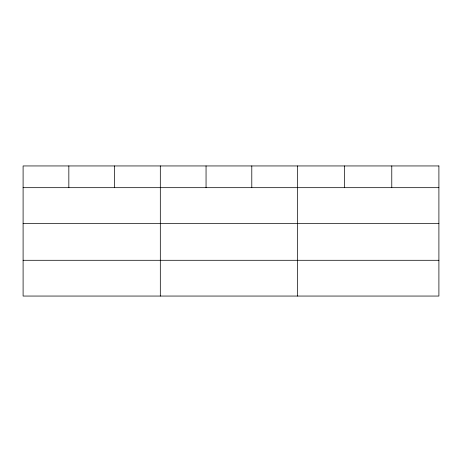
<?xml version="1.0" encoding="UTF-8"?>
<svg xmlns="http://www.w3.org/2000/svg" width="462" height="462" viewBox="0 0 462 462"><rect width="100%" height="100%" fill="white"/><g stroke="black" fill="none" stroke-linecap="round" stroke-linejoin="round"><path stroke-width="0.69" d="M23.1 187.676L438.9 187.676M23.1 223.441L438.9 223.441M23.1 260.291L438.9 260.291M391.776 165.945L391.776 187.676M344.652 165.945L344.652 187.676M297.528 165.945L297.528 296.055M251.79 165.945L251.79 187.676M206.052 165.945L206.052 187.676M160.314 165.945L160.314 296.055M114.576 165.945L114.576 187.676M68.838 165.945L68.838 187.676M438.9 165.945L23.1 165.945L23.1 296.055L438.9 296.055L438.9 165.945"/></g></svg>
